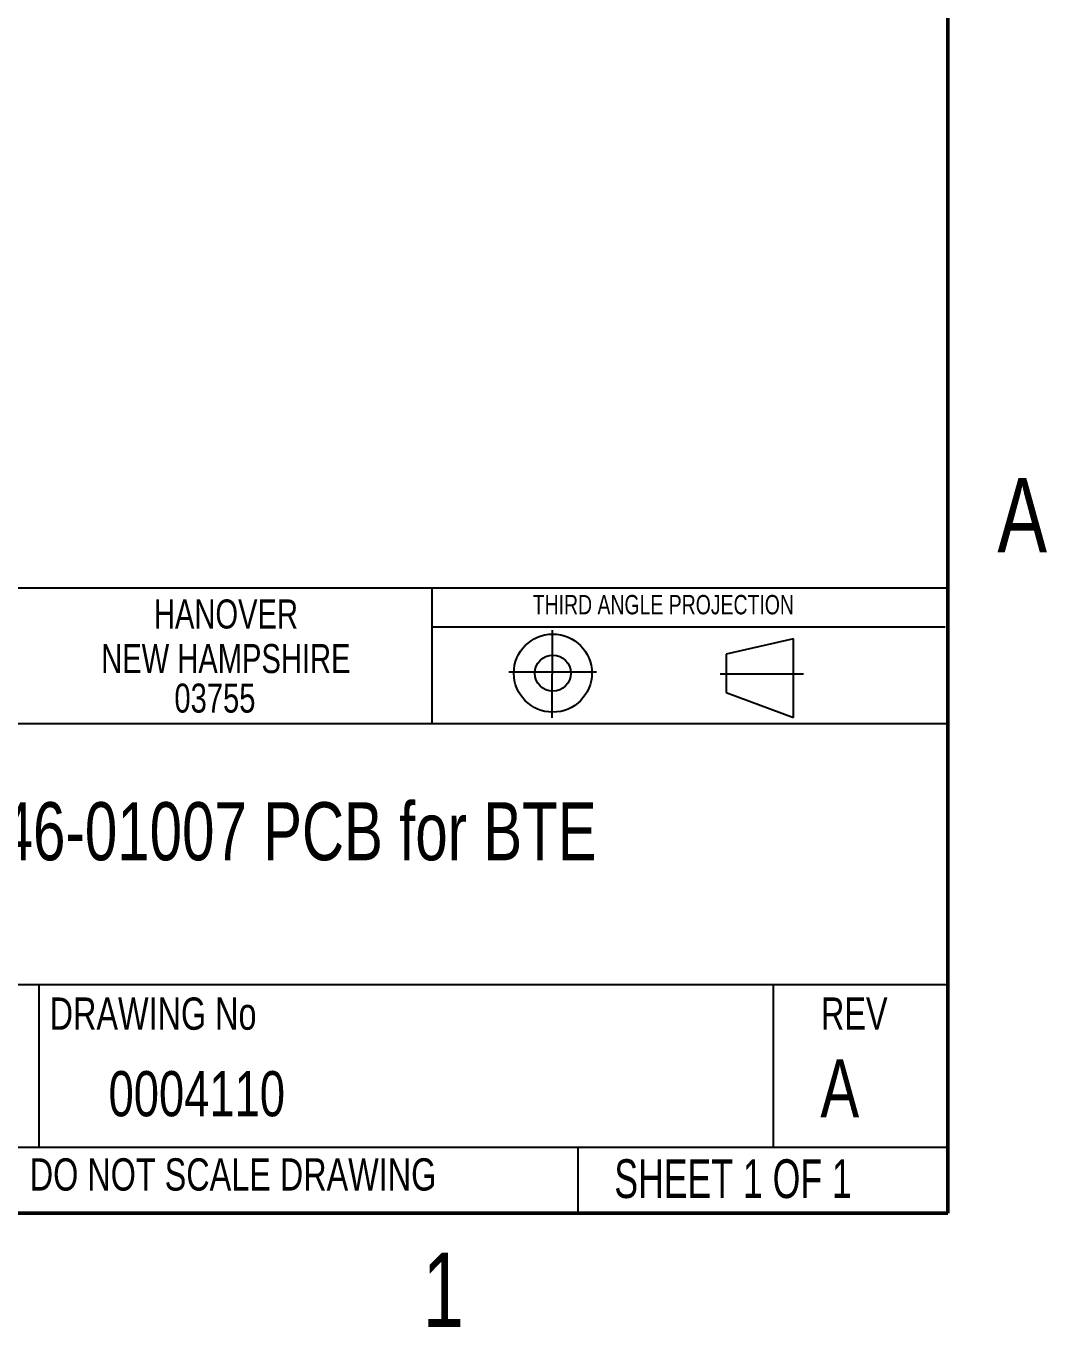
# Model space of a CAD drawing. Header units: millimetres. Extents: x 0.4 to 53.6, y 0.4 to 34.5.
# Drawn here: x 42.94 to 53.4, y 0.42 to 13.75 of the extents above; entities that cross this region are included whole.
import ezdxf

# ---------------------------------------------------------------- set-up
doc = ezdxf.new("R2010")
doc.units = ezdxf.units.MM
doc.header["$LTSCALE"] = 0.125
doc.layers.add('FORMAT', color=7, linetype='Continuous')
doc.styles.add('SLDTEXTSTYLE0', font='TXT', dxfattribs={"width": 0.75})
doc.styles.add('SLDTEXTSTYLE1', font='TXT', dxfattribs={"width": 0.6875})

# ---------------------------------------------------------------- blocks, each defined once
blk = doc.blocks.new('Creare PDM Title Block')
at = {"color": 7, "linetype": 'Continuous', "lineweight": 18}
for p, q in [((68.261, 7.995), (67.855, 7.995)), ((68.261, 7.995), (68.261, 3.93)), ((68.261, 1.587), (68.261, 3.93)), ((28.575, 1.587), (68.261, 1.587))]:
    blk.add_line(p, q, dxfattribs=at)
at = {"layer": 'FORMAT'}
for p, q in [((38.1, 7.995), (68.261, 7.995)), ((62.976, 7.99), (62.976, 6.606)), ((62.976, 7.598), (68.235, 7.598)), ((64.208, 7.563), (64.205, 6.663)), ((66.679, 7.472), (65.991, 7.316)), ((66.679, 6.666), (66.679, 7.472)), ((65.991, 7.316), (65.991, 6.922)), ((63.763, 7.134), (64.663, 7.134)), ((65.929, 7.115), (66.783, 7.115)), ((65.991, 6.922), (66.679, 6.666)), ((54.769, 6.606), (68.263, 6.606)), ((54.769, 3.93), (68.261, 3.93)), ((58.948, 3.93), (58.948, 2.263)), ((66.472, 3.93), (66.472, 2.263)), ((54.769, 2.263), (68.263, 2.263)), ((64.471, 2.263), (64.471, 1.587))]:
    blk.add_line(p, q, dxfattribs=at)
for radius in [0.4, 0.185]:
    blk.add_circle((64.215, 7.122), radius, dxfattribs=at)
at = {"color": 7, "linetype": 'Continuous', "lineweight": 0, "style": 'SLDTEXTSTYLE0'}
for s, insert, char_height, attachment_point in [('HANOVER', (60.866, 7.877), 0.2977, 2), ('THIRD ANGLE PROJECTION', (64.009, 7.923), 0.19844, 1), ('NEW HAMPSHIRE', (60.865, 7.42), 0.29766, 2), ('03755', (60.753, 7.015), 0.2977, 2), ('DRAWING No', (59.06, 3.798), 0.3307, 1), ('REV', (66.962, 3.798), 0.3307, 1)]:
    blk.add_mtext(s, dxfattribs=dict(at, insert=insert, char_height=char_height, attachment_point=attachment_point))

msp = doc.modelspace()

# ---------------------------------------------------------------- linework, layer by layer
at = {"layer": 'FORMAT', "linetype": 'Continuous', "lineweight": 50}
for p, q in [((52.3875, 33.3375), (52.3875, 1.5875)), ((52.3875, 1.5875), (1.5875, 1.5875))]:
    msp.add_line(p, q, dxfattribs=at)

# ---------------------------------------------------------------- block references
at = {"color": 7, "linetype": 'Continuous'}
msp.add_blockref('Creare PDM Title Block', (-15.87296, 0), dxfattribs=at)

# ---------------------------------------------------------------- texts
at = {"color": 7, "linetype": 'Continuous', "lineweight": 0}
for s, insert, char_height, attachment_point, style in [('A', (53.15082, 9.12046), 0.762, 2, 'SLDTEXTSTYLE0'), ('7146-01007 PCB for BTE', (45.40556, 5.7993), 0.5953125, 2, 'SLDTEXTSTYLE0'), ('A', (51.28157, 3.16357), 0.59531, 2, 'SLDTEXTSTYLE0'), ('0004110', (43.79025, 3.04329), 0.463021, 1, 'SLDTEXTSTYLE0'), ('DO NOT SCALE DRAWING', (45.06573, 2.14972), 0.3307292, 2, 'SLDTEXTSTYLE0'), ('SHEET 1 OF 1', (48.97176, 2.13952), 0.396875, 1, 'SLDTEXTSTYLE1'), ('1', (47.22045, 1.18296), 0.762, 2, 'SLDTEXTSTYLE0')]:
    msp.add_mtext(s, dxfattribs=dict(at, insert=insert, char_height=char_height, attachment_point=attachment_point, style=style))

doc.saveas('drawing.dxf')
